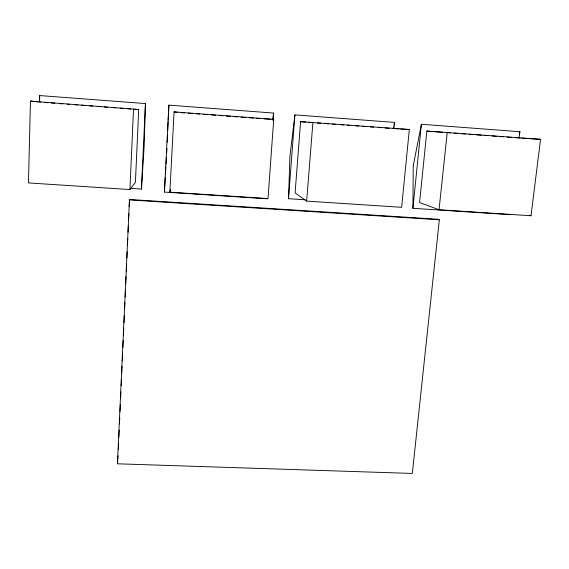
<?xml version="1.0" encoding="UTF-8"?>
<svg xmlns="http://www.w3.org/2000/svg" width="569" height="569" viewBox="0 0 569 569"><rect width="100%" height="100%" fill="white"/><g stroke="black" fill="none" stroke-linecap="round" stroke-linejoin="round"><path stroke-width="0.85" d="M509.916 214.641L412.909 208.304L413.243 165.785L421.394 124.262L519.902 131.724L519.163 137.897M30.449 101.104L28.45 182.919L129.931 189.555L135.408 182.379L138.729 109.547L30.449 101.104L40.833 102.107M39.467 101.744L39.631 95.556L145.451 103.565L144.149 146.155L141.439 189.072L130.856 188.375M305.311 199.797L288.526 198.702L289.927 156.447L294.906 114.874L394.502 122.413L393.919 128.573M117.434 463.799L129.49 199.463L438.023 219.257L439.339 219.798L412.326 473.444L117.434 463.799L118.06 455.812M118.338 449.602L118.615 443.393M118.893 437.184L119.213 430.093M119.49 423.884L119.767 417.674M120.038 411.465L120.358 404.367M120.635 398.158L120.913 391.949M121.19 385.739L121.467 379.53M121.745 373.321L122.058 366.223M122.292 360.902L122.612 353.804M122.89 347.595L123.203 340.504M123.445 335.177L123.758 328.085M123.992 322.758L124.312 315.667M124.59 309.458L124.903 302.359M125.144 297.039L125.457 289.941M125.735 283.732L126.055 276.634M126.29 271.313L126.603 264.215M126.88 258.006L127.157 251.797M127.435 245.588L127.755 238.496M128.032 232.287L128.302 226.078M128.58 219.869L128.857 213.66M129.177 206.561L129.49 199.463M129.931 189.555L133.53 108.828M167.229 142.236L167.585 134.284M167.741 130.756L168.132 121.922M168.211 120.159L168.872 105.144L273.561 113.067L273.049 120.144M141.439 189.072L145.451 103.565M267.394 198.801L164.405 192.073L168.872 105.144M169.854 192.158L174.071 111.865L273.725 119.341L268.013 198.574L169.854 192.158L170.401 189.577M164.405 192.073L165.273 177.229M165.423 174.612L165.885 166.753M166.034 164.135L166.447 157.144M166.703 152.777L166.959 148.417M288.526 198.702L294.906 114.874M300.603 121.674L295.091 192.955L306.641 201.099L401.643 207.301L409.324 129.504L300.603 121.674L305.894 122.072M306.641 201.099L312.929 122.278M412.909 208.304L421.394 124.262M426.864 131.076L419.566 202.543L439.033 209.748L531.026 215.758L540.55 139.334L426.864 131.076L442.718 132.264M439.033 209.748L447.255 132.342M272.814 120.016L273.561 113.067M393.407 128.502L393.72 126.766M394.033 125.024L394.502 122.413M519.248 134.277L519.902 131.724M270.239 119.206L264.101 118.878M271.982 119.277L273.725 119.341M389.58 128.317L385.22 128.018M393.015 128.523L399.025 128.886M400.74 128.985L409.324 129.504M514.945 137.655L520.237 138.004M522.008 138.125L528.188 138.53M529.952 138.644L540.55 139.334M129.184 199.918L439.339 219.798M47.796 102.74L44.297 102.441M51.324 103.003L54.859 103.266M59.268 103.594L62.803 103.864M67.213 104.191L69.866 104.39M74.283 104.724L77.811 104.988M81.346 105.251L85.755 105.578M89.29 105.848L92.818 106.111M97.235 106.439L100.77 106.709M104.298 106.972L107.833 107.235M112.242 107.562L115.777 107.833M120.187 108.16L123.722 108.423M127.257 108.693L130.785 108.956M134.32 109.22L138.729 109.547M177.677 112.406L174.071 111.865M180.323 112.605L184.733 112.932M188.261 113.203L192.671 113.53M196.198 113.793L199.726 114.056M203.254 114.326L207.664 114.653M211.191 114.917L215.601 115.251M219.129 115.514L222.657 115.777M226.178 116.04L230.587 116.368M233.233 116.567L237.643 116.901M241.171 117.164L245.58 117.491M249.108 117.762L253.518 118.089M256.164 118.288L260.574 118.615M308.533 122.271L312.943 122.598M317.353 122.932L320.873 123.196M324.401 123.459L328.811 123.786M332.339 124.056L335.859 124.319M340.269 124.647L343.797 124.91M347.318 125.173L350.845 125.443M355.255 125.77L358.776 126.034M362.304 126.297L366.713 126.631M370.241 126.894L373.762 127.157M378.172 127.484L381.699 127.748M446.245 132.527L450.648 132.854M454.169 133.125L458.571 133.452M461.217 133.651L465.62 133.978M469.141 134.241L473.543 134.576M476.189 134.775L481.474 135.166M484.112 135.365L488.515 135.692M492.036 135.963L496.445 136.29M499.084 136.489L503.487 136.816M507.007 137.079L511.417 137.413M529.326 215.267L531.026 215.758M39.631 95.556L39.745 99.091"/></g></svg>
